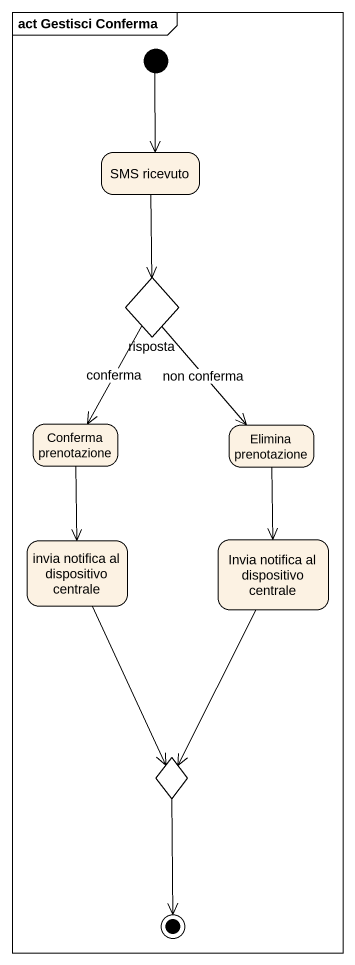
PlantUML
@startuml
mainframe act Gestisci Conferma
hide empty description
state "SMS ricevuto" as SMS_ricevuto
state risposta <<choice>>
state "Conferma prenotazione" as Conferma_prenotazione
state "Elimina prenotazione" as Elimina_prenotazione
state "invia notifica al dispositivo centrale" as invia_notifica_al
state "Invia notifica al dispositivo centrale" as Invia_notifica_al
state choice1 <<choice>>
[*] --> SMS_ricevuto
SMS_ricevuto --> risposta
risposta --> Conferma_prenotazione : conferma
risposta --> Elimina_prenotazione : non conferma
Conferma_prenotazione --> invia_notifica_al
Elimina_prenotazione --> Invia_notifica_al
invia_notifica_al --> choice1
Invia_notifica_al --> choice1
choice1 --> [*]
@enduml
